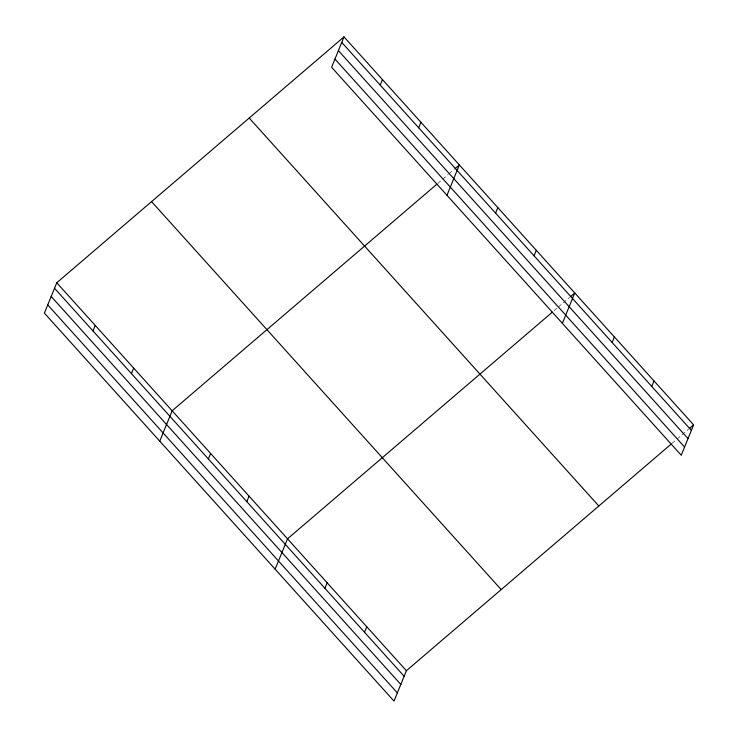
<?xml version="1.0" encoding="UTF-8"?>
<svg xmlns="http://www.w3.org/2000/svg" width="738" height="738" viewBox="0 0 738 738"><rect width="100%" height="100%" fill="white"/><g stroke="black" fill="none" stroke-linecap="round" stroke-linejoin="round"><path stroke-width="0.55" stroke-dasharray="3.69 2.77" d="M437.828 183.375L448.169 174.519M449.027 173.781L454.202 169.362M554.063 310.67L557.513 307.718M558.371 306.98L569.579 297.396M672.078 443.317L676.386 439.627M677.244 438.889L688.453 429.304"/><path stroke-width="1.11" d="M343.991 36.9L331.602 67.269L681.229 455.245L693.619 424.876L343.991 36.9L56.771 282.755L44.381 313.124L394.009 701.1L406.398 670.731L671.211 444.055M92.988 330.938L95.23 325.43M131.447 373.613L133.689 368.105M159.759 441.158L172.148 410.789L436.97 184.113M208.365 458.971L210.607 453.464M380.208 85.082L382.45 79.575M246.815 501.646L249.066 496.139M418.667 127.766L420.909 122.259M275.136 569.192L287.525 538.823L552.347 312.146M446.979 195.302L459.368 164.934L455.06 168.624M324.904 588.297L327.146 582.789M495.585 213.116L497.827 207.609M364.526 632.272L366.777 626.765M534.044 255.8L536.286 250.293M562.356 323.336L574.745 292.968L570.437 296.658M612.125 342.441L614.367 336.934M651.746 386.417L653.997 380.909M689.31 428.566L693.619 424.876M341.749 42.407L691.368 430.383M338.401 50.608L688.019 438.593M334.951 59.068L684.578 447.043M249.213 118.034L598.832 506.01M151.558 201.622L501.176 589.597M56.771 282.755L406.398 670.731M54.529 288.263L404.147 676.239M51.18 296.464L400.799 684.44M47.73 304.914L397.348 692.899"/></g></svg>
